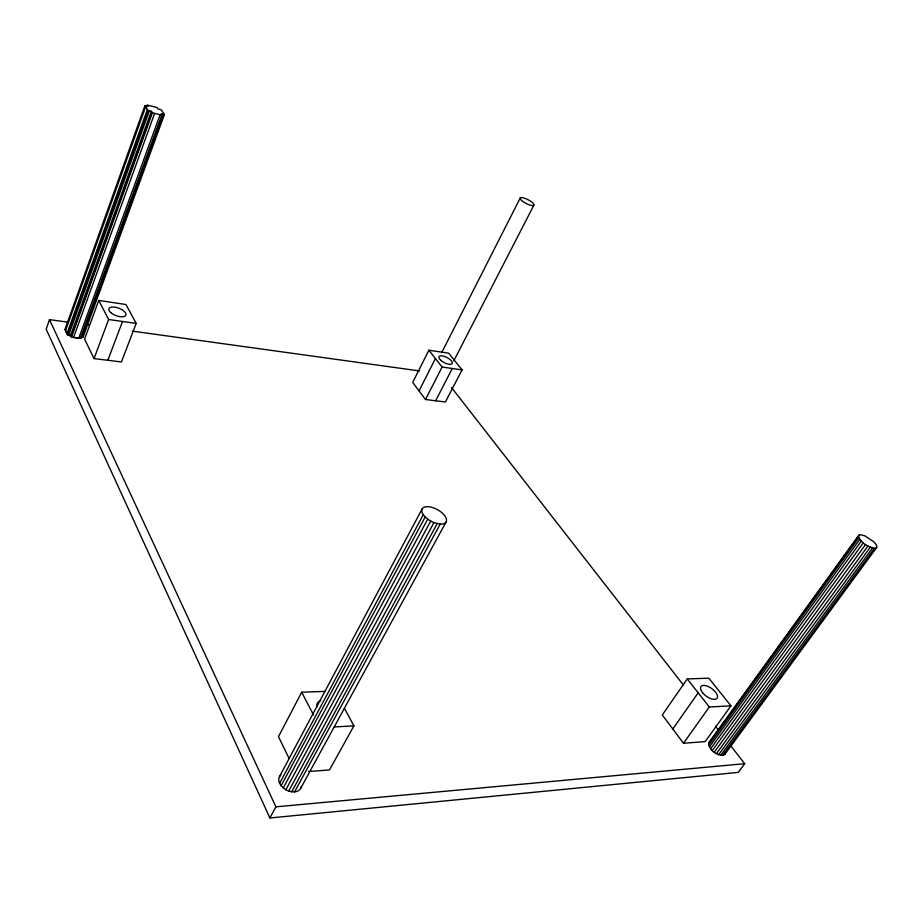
<?xml version="1.0" encoding="UTF-8"?>
<svg xmlns="http://www.w3.org/2000/svg" width="923" height="923" viewBox="0 0 923 923"><rect width="100%" height="100%" fill="white"/><g stroke="black" fill="none" stroke-linecap="round" stroke-linejoin="round"><path stroke-width="1.38" d="M858.621 535.467L858.378 536.448C860.905 542.828 867.92 546.924 874.416 548.297A10.857 3.68 33.8 0 0 873.873 541.882L864.909 535.871L860.871 534.775L858.621 535.467L709.095 742.323C707.641 749.28 716.236 755.072 722.524 755.395A9.899 4.869 37.4 0 0 725.397 752.914M68.06 322.196L49.496 319.623L46.15 329.176L269.897 817.986L738.204 772.389L744.688 763.702L730.52 745.519M70.586 335.384L67.552 334.98L64.945 329.488L144.888 105.741L148.061 106.526L147.022 105.014L156.933 107.472L157.971 108.972L161.11 109.745L164.432 114.498L83.105 337.045L80.636 337.749L80.947 338.395L71.429 337.137L70.586 335.384L151.326 111.302L148.142 110.518L144.888 105.741M145.615 106.814L65.521 330.722L66.952 333.734L147.403 109.433M67.552 334.98L148.142 110.518M149.318 110.806L68.66 335.13L71.117 336.491L151.983 112.26M71.429 337.137L152.376 112.825L151.326 111.302M154.626 113.379L73.575 337.426L78.813 338.118L160.106 114.717M80.636 337.749L161.456 116.044M80.947 338.395L162.344 115.26L161.283 113.737L164.432 114.498M82.009 336.895L163.267 114.221M98.749 300.425L84.57 339.133L94.054 358.586L121.409 361.966L136.2 323.431L125.978 304.532L98.749 300.425L108.626 319.496L94.054 358.586M107.818 360.282L122.505 321.481M428.883 350.209L412.696 382.422L425.503 399.521L445.405 401.978L462.077 369.892L448.705 353.197L428.883 350.209L442.105 367.042L462.077 369.892M419.054 390.914L435.448 358.562M441.702 352.609L520.284 197.914M425.503 399.521L442.105 367.042M453.793 360.87L533.84 205.241A7.73 2.134 27.2 0 0 524.899 198.318A7.73 2.134 27.2 0 0 522.418 201.191A7.73 2.134 27.2 0 0 533.84 205.241M435.644 400.767L452.282 368.496M325.438 691.385L301.706 692.204L278.469 736.681L289.061 758.406M279.554 776.508L422.261 508.723M279.623 783.35L423.265 514.676A13.626 6.634 28.5 0 1 428.168 506.681A13.626 6.634 28.5 0 1 444.978 516.026A13.626 6.634 28.5 0 1 440.213 524.102L294.575 791.876C288.518 792.153 282.438 788.715 279.623 783.35A12.114 8.307 29.2 0 1 281.007 774.87M281.123 785.75L425.18 516.972L423.265 514.676M283.257 787.93L427.73 519.153L425.18 516.972M269.897 817.986L275.896 806.829L49.496 319.623M285.853 789.742L430.718 521.08L427.73 519.153M288.737 791.057L433.948 522.614L440.213 524.102M291.714 791.796L437.19 523.641M300.586 788.507L446.086 521.957M344.394 708.264L353.924 725.882L329.488 769.932L308.513 771.524M687.254 678.924L662.299 714.967L683.505 743.246L705.172 741.619L730.958 705.841L708.818 678.186L687.254 678.924L709.302 706.995L730.958 705.841M672.809 728.974L698.169 692.827M683.505 743.246L709.302 706.995M708.633 743.557L859.463 534.89M708.749 745.103L858.771 537.786M709.429 746.88L859.763 539.378M710.618 748.749L861.297 541.12M712.256 750.584L863.27 542.897M714.229 752.268L865.543 544.57M716.386 753.676L867.955 546.047M718.59 754.702L870.354 547.201M720.678 755.291L872.558 547.974M722.524 755.395L874.416 548.297M724.959 754.172L876.642 547.558M709.095 742.323L710.087 741.504M275.896 806.829L744.688 763.702M334.184 726.932L353.924 725.882M64.945 329.488L66.052 329.638M86.635 324.769L89.485 325.161M132.347 331.115L419.457 370.931M108.626 319.496L136.2 323.431M152.376 112.825L162.344 115.26M430.718 521.08L433.948 522.614M451.509 387.545L683.574 685.281M715.463 726.193L718.117 729.608M301.706 692.204L313.52 715.002M82.505 335.81L83.105 337.045M301.29 786.442A12.114 8.307 29.2 0 1 294.575 791.876M316.762 707.133A11.976 7.569 28.9 0 1 320.673 700.661M440.767 360.339A7.442 2.931 27.1 0 0 452.097 363.627A7.442 2.931 27.1 0 0 443.859 356.232A7.442 2.931 27.1 0 0 440.767 360.339M111.591 313.266A9.057 3.969 20.6 0 0 125.805 315.32A9.057 3.969 20.6 0 0 114.856 307.163A9.057 3.969 20.6 0 0 111.591 313.266M702.599 692.712A9.957 4.696 36 0 0 717.09 698.261A9.957 4.696 36 0 0 707.456 686.193A9.957 4.696 36 0 0 702.599 692.712"/></g></svg>
